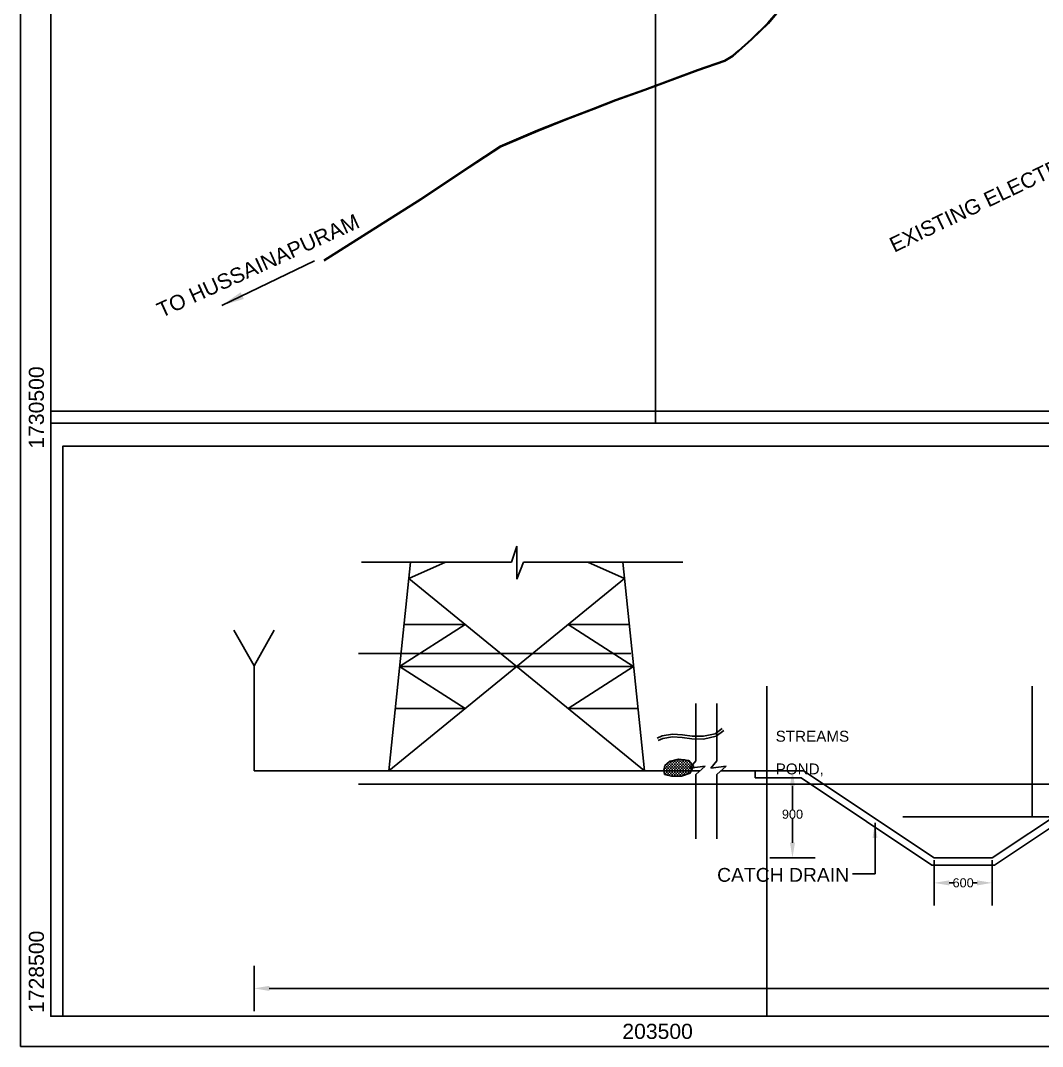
# Model space of a CAD drawing. Header units: metres. Extents: x 201400 to 215600, y 173235 to 1738400.
# Drawn here: x 201400 to 204779, y 1728400 to 1731791 of the extents above; entities that cross this region are included whole.
import ezdxf

# ---------------------------------------------------------------- set-up
doc = ezdxf.new("R2010")
doc.units = ezdxf.units.M
doc.header["$PDMODE"] = 1
doc.header["$PDSIZE"] = -10
for name, color, linetype in [('220 KV POWER LINE', 1, 'Continuous'), ('GRID LINES', 250, 'Continuous'), ('GRID TEXT', 244, 'Continuous'), ('name power lines', 1, 'Continuous'), ('Names', 1, 'Continuous'), ('TITLE BOX', 7, 'Continuous')]:
    doc.layers.add(name, color=color, linetype=linetype)
doc.layers.add('STREAM', color=7, linetype='Continuous', lineweight=0, true_color=0x3dcfff)
doc.styles.add('ARI', font='arial.ttf')
doc.styles.get("Standard").update_dxf_attribs({"font": 'arial.ttf', "height": 50})
doc.dimstyles.get("Standard").update_dxf_attribs({"dimtxt": 50, "dimasz": 0.18, "dimexe": 0.18, "dimexo": 0.0625, "dimgap": 0.09, "dimtad": 0, "dimtih": 1, "dimtoh": 1, "dimdec": 4, "dimzin": 0, "dimdsep": 46, "dimtxsty": 'Standard', "dimcen": 0.09, "dimadec": 0, "dimazin": 0, "dimtfac": 1, "dimtdec": 4, "dimtofl": 0, "dimtmove": 0, "dimatfit": 3, "dimfxl": 1, "dimtolj": 1, "dimtzin": 0, "dimarcsym": 0})

# ---------------------------------------------------------------- blocks, each defined once
blk = doc.blocks.new('*D96')
at = {"layer": 'Defpoints', "color": 0, "linetype": 'Continuous', "ltscale": 50, "transparency": 16777216}
for p in [(204421, 1729023.5), (204613, 1729023.5), (204613, 1728940.7)]:
    blk.add_point(p, dxfattribs=at)
at = {"layer": 'name power lines', "color": 0, "linetype": 'Continuous', "lineweight": -2, "ltscale": 50, "transparency": 16777216}
for p, q in [((204421, 1729015.7), (204421, 1728865.7)), ((204613, 1729015.7), (204613, 1728865.7))]:
    blk.add_line(p, q, dxfattribs=at)
at = {"layer": 'name power lines', "color": 7, "linetype": 'Continuous', "lineweight": -2, "ltscale": 50, "transparency": 16777216}
for p, q in [((204471, 1728940.7), (204483.8, 1728940.7)), ((204563, 1728940.7), (204550.3, 1728940.7))]:
    blk.add_line(p, q, dxfattribs=at)
at = {"layer": 'name power lines', "color": 7, "linetype": 'Continuous', "ltscale": 50, "transparency": 16777216}
for points in [[(204471, 1728949), (204471, 1728932.3), (204421, 1728940.7)], [(204563, 1728949), (204563, 1728932.3), (204613, 1728940.7)]]:
    blk.add_solid(points, dxfattribs=at)
at = {"layer": 'name power lines', "color": 0, "linetype": 'Continuous', "ltscale": 50, "transparency": 16777216, "insert": (204517, 1728940.7), "char_height": 50, "attachment_point": 5}
blk.add_mtext('\\A1;{\\H0.6x;600}', dxfattribs=at)
blk = doc.blocks.new('*D97')
at = {"layer": 'Defpoints', "color": 0, "linetype": 'Continuous', "ltscale": 50, "transparency": 16777216}
for p in [(203989, 1729311.5), (203952.7, 1729023.5), (204421, 1729023.5)]:
    blk.add_point(p, dxfattribs=at)
at = {"layer": 'name power lines', "color": 0, "linetype": 'Continuous', "lineweight": -2, "ltscale": 50, "transparency": 16777216}
for p, q in [((203989, 1729311.5), (203877.7, 1729311.5)), ((204027.7, 1729023.5), (203877.7, 1729023.5))]:
    blk.add_line(p, q, dxfattribs=at)
at = {"layer": 'name power lines', "color": 7, "linetype": 'Continuous', "lineweight": -2, "ltscale": 50, "transparency": 16777216}
for p, q in [((203952.7, 1729261.5), (203952.7, 1729182.9)), ((203952.7, 1729073.5), (203952.7, 1729152.1))]:
    blk.add_line(p, q, dxfattribs=at)
at = {"layer": 'name power lines', "color": 7, "linetype": 'Continuous', "ltscale": 50, "transparency": 16777216}
for points in [[(203944.4, 1729261.5), (203961, 1729261.5), (203952.7, 1729311.5)], [(203944.4, 1729073.5), (203961, 1729073.5), (203952.7, 1729023.5)]]:
    blk.add_solid(points, dxfattribs=at)
at = {"layer": 'name power lines', "color": 0, "linetype": 'Continuous', "ltscale": 50, "transparency": 16777216, "insert": (203952.7, 1729167.5), "char_height": 50, "attachment_point": 5}
blk.add_mtext('\\A1;{\\H0.6x;900}', dxfattribs=at)
blk = doc.blocks.new('*D100')
at = {"layer": 'Defpoints', "color": 0, "linetype": 'Continuous', "ltscale": 50, "transparency": 16777216}
for p in [(202172.3, 1729311.5), (208245, 1729311.5), (202172.3, 1728592)]:
    blk.add_point(p, dxfattribs=at)
at = {"layer": 'name power lines', "color": 0, "linetype": 'Continuous', "lineweight": -2, "ltscale": 50, "transparency": 16777216}
for p, q in [((202172.3, 1728667), (202172.3, 1728517)), ((208245, 1728667), (208245, 1728517))]:
    blk.add_line(p, q, dxfattribs=at)
at = {"layer": 'name power lines', "color": 7, "linetype": 'Continuous', "lineweight": -2, "ltscale": 50, "transparency": 16777216}
for p, q in [((202222.3, 1728592), (205158, 1728592)), ((208195, 1728592), (205259.3, 1728592))]:
    blk.add_line(p, q, dxfattribs=at)
at = {"layer": 'name power lines', "color": 7, "linetype": 'Continuous', "ltscale": 50, "transparency": 16777216}
for points in [[(202222.3, 1728600.3), (202222.3, 1728583.7), (202172.3, 1728592)], [(208195, 1728600.3), (208195, 1728583.7), (208245, 1728592)]]:
    blk.add_solid(points, dxfattribs=at)
at = {"layer": 'name power lines', "color": 0, "linetype": 'Continuous', "ltscale": 50, "transparency": 16777216, "insert": (205208.7, 1728592), "char_height": 50, "attachment_point": 5}
blk.add_mtext('\\A1;{\\H0.6x;30.00}', dxfattribs=at)

msp = doc.modelspace()

# ---------------------------------------------------------------- hatches: boundary and pattern name
at = {"layer": 'STREAM', "linetype": 'Continuous', "lineweight": 25}
h = msp.add_hatch(dxfattribs=at)
h.set_pattern_fill('DASH', color=256, scale=36)
h.set_pattern_definition([(0, (52681.1343, 485906.9874), (4.5, 4.5), [4.5, -4.5])])
h.paths.add_polyline_path([(203623.5, 1729322), (203529, 1729322), (203526.9, 1729313.4), (203529.7, 1729299.4), (203553, 1729293), (203586.1, 1729293), (203614.2, 1729303.6)])
h.paths.add_polyline_path([(203610, 1729345.1), (203575.5, 1729350), (203545.9, 1729342.3), (203530.4, 1729328.2), (203529, 1729322), (203623.5, 1729322), (203625.5, 1729326.1)])

# ---------------------------------------------------------------- linework, layer by layer
at = {"color": 7}
for p, q in [((202105.3, 1729775.9), (202172.3, 1729658.4)), ((202239.3, 1729775.9), (202172.3, 1729658.4)), ((202172.3, 1729658.4), (202172.3, 1729311.5)), ((202260.1, 1729311.5), (202172.3, 1729311.5))]:
    msp.add_line(p, q, dxfattribs=at)
at = {"color": 7, "linetype": 'Continuous', "ltscale": 50}
msp.add_line((203716.5, 1729311.5), (203829, 1729311.5), dxfattribs=at)
at = {"color": 0, "linetype": 'Continuous', "ltscale": 190}
for p, q in [((203989, 1729311.5), (203829, 1729311.5)), ((203829, 1729311.5), (203829, 1729287.5)), ((204421, 1729023.5), (203989, 1729311.5)), ((204613, 1729023.5), (205045, 1729311.5)), ((203981.8, 1729287.5), (203829, 1729287.5)), ((204413.8, 1728999.5), (203981.8, 1729287.5)), ((204620.3, 1728999.5), (205052.3, 1729287.5)), ((204421, 1729023.5), (204613, 1729023.5)), ((204413.8, 1728999.5), (204620.3, 1728999.5))]:
    msp.add_line(p, q, dxfattribs=at)
at = {"layer": 'GRID LINES', "color": 9, "linetype": 'Continuous'}
for p, q in [((201500, 1730460), (201500, 1738300)), ((201500, 1730460), (201500, 1738300)), ((203500, 1738300), (203500, 1730460)), ((203500, 1738300), (203500, 1730460)), ((212933.1, 1730460), (201500, 1730460)), ((212933.1, 1730460), (201500, 1730460))]:
    msp.add_line(p, q, dxfattribs=at)
at = {"layer": 'GRID LINES', "linetype": 'Continuous'}
msp.add_line((201500, 1730500), (214800, 1730500), dxfattribs=at)
msp.add_line((201500, 1730500), (214800, 1730500), dxfattribs=at)
at = {"layer": 'GRID LINES', "color": 9, "linetype": 'Continuous'}
for points in [[(201400, 1738400), (215600, 1738400), (215600, 1728400), (201400, 1728400)], [(201500, 1738300), (215500, 1738300), (215500, 1728500), (201500, 1728500)], [(201500, 1738300), (215500, 1738300), (215500, 1728500), (201500, 1728500)], [(201540, 1728500), (210523.8, 1728500), (210523.8, 1730384.2), (201540, 1730384.2)], [(201540, 1728500), (210523.8, 1728500), (210523.8, 1730384.2), (201540, 1730384.2)]]:
    msp.add_lwpolyline(points, close=True, dxfattribs=at)
at = {"layer": 'name power lines', "color": 0, "linetype": 'Continuous', "ltscale": 190}
for p, q in [((203023.2, 1730000.3), (203041.4, 1730053.1)), ((203041.4, 1730053.1), (203041.4, 1729944)), ((202527.7, 1730000.3), (203023.2, 1730000.3)), ((202617.5, 1729311.5), (202689.5, 1730000.3)), ((202683.9, 1729946.3), (202805.4, 1730000.3)), ((203041.4, 1729944), (203063.3, 1730000.3)), ((203063.3, 1730000.3), (203590.2, 1730000.3)), ((203275.7, 1730000.3), (203397.2, 1729946.3)), ((203463.6, 1729311.5), (203391.5, 1730000.3)), ((202617.5, 1729311.5), (203397.2, 1729946.3)), ((202683.9, 1729946.3), (203463.6, 1729311.5)), ((202870.1, 1729794.6), (202653.5, 1729655.9)), ((202668, 1729794.6), (202870.1, 1729794.6)), ((203413, 1729794.6), (203211, 1729794.6)), ((203211, 1729794.6), (203427.5, 1729655.9)), ((202870.1, 1729517.1), (202653.5, 1729655.9)), ((202653.5, 1729655.9), (203427.5, 1729655.9)), ((203211, 1729517.1), (203427.5, 1729655.9)), ((202639, 1729517.1), (202870.1, 1729517.1)), ((203442.1, 1729517.1), (203211, 1729517.1))]:
    msp.add_line(p, q, dxfattribs=at)
at = {"layer": 'name power lines', "color": 7, "linetype": 'Continuous', "ltscale": 190}
for p, q in [((203633.1, 1729533), (203633.1, 1729344)), ((203702.6, 1729533), (203702.6, 1729344)), ((203633.1, 1729344), (203612.9, 1729319.7)), ((203702.6, 1729344), (203682.4, 1729319.7)), ((203612.9, 1729319.7), (203663.9, 1729326.6)), ((203663.9, 1729326.6), (203633.1, 1729299.1)), ((203682.4, 1729319.7), (203733.4, 1729326.6)), ((203733.4, 1729326.6), (203702.6, 1729299.1)), ((203633.1, 1729299.1), (203633.1, 1729085.9)), ((203702.6, 1729299.1), (203702.6, 1729085.9))]:
    msp.add_line(p, q, dxfattribs=at)
at = {"layer": 'name power lines', "color": 7, "linetype": 'Continuous', "ltscale": 50}
msp.add_line((202172.3, 1729311.5), (203647, 1729311.5), dxfattribs=at)
at = {"layer": 'name power lines', "color": 0, "linetype": 'Continuous', "ltscale": 190, "elevation": 309}
for points in [[(203905, 1731822.5), (203871.5, 1731783), (203816, 1731729.5), (203773.5, 1731691), (203755.5, 1731675), (203728, 1731658.5), (203639, 1731627.5), (203464, 1731562.5), (203367.5, 1731529), (203294.5, 1731500), (203202, 1731464.5), (203110, 1731428), (202986.5, 1731376), (202882.5, 1731307), (202723.3, 1731201.3), (202585.5, 1731114.5), (202402.5, 1730998.5)], [(203906.9, 1731820.6), (203873.5, 1731781.2), (203817.8, 1731727.5), (203775.3, 1731689), (203757.1, 1731672.8), (203729.1, 1731656), (203639.9, 1731625), (203464.9, 1731560), (203368.4, 1731526.5), (203295.5, 1731497.5), (203203, 1731462), (203111, 1731425.5), (202987.8, 1731373.6), (202884, 1731304.8), (202724.7, 1731199.1), (202586.9, 1731112.2), (202403.9, 1730996.2)]]:
    msp.add_lwpolyline(points, dxfattribs=at)
at = {"layer": 'STREAM', "linetype": 'Continuous', "lineweight": 25}
for points in [[(203505, 1729419.3), (203521.3, 1729426.7), (203556, 1729431.9), (203589.1, 1729430.3), (203620.7, 1729425.6), (203658, 1729425.1), (203696.9, 1729433.5), (203720, 1729451.3)], [(203508.7, 1729411.2), (203523.9, 1729418), (203556.5, 1729423), (203588.2, 1729421.4), (203619.9, 1729416.7), (203658.9, 1729416.1), (203700.8, 1729425.2), (203725.5, 1729444.3)]]:
    msp.add_lwpolyline(points, dxfattribs=at)
msp.add_lwpolyline([(203529.7, 1729299.4), (203526.9, 1729313.4), (203530.4, 1729328.2), (203545.9, 1729342.3), (203575.5, 1729350), (203610, 1729345.1), (203625.5, 1729326.1), (203614.2, 1729303.6), (203586.1, 1729293), (203553, 1729293)], close=True, dxfattribs=at)
at = {"layer": 'TITLE BOX'}
for points in [[(202518.1, 1729698.9), (203418.1, 1729698.9)], [(203868.1, 1729590.9), (203868.1, 1728500)], [(204744.8, 1729590.9), (204744.8, 1729158.9)], [(202518.1, 1729266.9), (205218.1, 1729266.9)], [(204318.1, 1729158.9), (205218.1, 1729158.9)]]:
    msp.add_lwpolyline(points, dxfattribs=at)

# ---------------------------------------------------------------- texts
at = {"layer": '220 KV POWER LINE', "linetype": 'Continuous'}
msp.add_text('EXISTING ELECTRICAL LINE 220 KV', height=50, rotation=25.5938, dxfattribs=at).set_placement((204289, 1731023.1, -9.4))
at = {"layer": '220 KV POWER LINE', "color": 7, "linetype": 'Continuous'}
msp.add_text('TO HUSSAINAPURAM ', height=50, rotation=24.4944, dxfattribs=at).set_placement((201865.6, 1730807.4, -9.4))
at = {"layer": 'GRID TEXT', "linetype": 'Continuous', "char_height": 50, "attachment_point": 1, "rotation": 90}
for s, insert in [('1730500', (201427.5, 1730375.8)), ('1728500', (201427.5, 1728510.8)), ('1728500', (201427.5, 1728510.8))]:
    msp.add_mtext_dynamic_manual_height_columns(s, width=128.651, gutter_width=120, heights=[0], dxfattribs=dict(at, insert=insert))
at = {"layer": 'GRID TEXT', "linetype": 'Continuous', "insert": (203390.2, 1728475), "char_height": 50, "attachment_point": 1}
msp.add_mtext_dynamic_manual_height_columns('203500', width=128.651, gutter_width=120, heights=[0], dxfattribs=at)
msp.add_mtext_dynamic_manual_height_columns('203500', width=128.651, gutter_width=120, heights=[0], dxfattribs=at)
at = {"layer": 'Names', "color": 7, "linetype": 'Continuous', "ltscale": 50}
msp.add_text('CATCH DRAIN', height=45.714, dxfattribs=at).set_placement((203703.5, 1728944.3))
at = {"layer": 'STREAM', "linetype": 'Continuous', "lineweight": 25, "style": 'ARI'}
for s, p in [('STREAMS', (203897.1, 1729407.3)), ('POND,', (203897.1, 1729299.3))]:
    msp.add_text(s, height=36, dxfattribs=at).set_placement(p)

# ---------------------------------------------------------------- dimensions: what is measured, and where the dimension line sits
at = {"layer": 'name power lines', "color": 7, "linetype": 'Continuous', "ltscale": 50}
dim = msp.add_aligned_dim(p1=(208245, 1729311.5), p2=(202172.3, 1729311.5), distance=719.5, text='{\\H0.6x;30.00}', dimstyle='Standard', override={"dimtxt": 142, "dimasz": 50, "dimexe": 75, "dimexo": 0, "dimdec": 0, "dimclrd": 7, "dimtmove": 2, "dimfxl": 75, "dimfxlon": 1}, dxfattribs=at)
dim.commit()
dim.dimension.update_dxf_attribs({"geometry": '*D100', "text_midpoint": (205208.7, 1728592)})
dim = msp.add_linear_dim(base=(203952.7, 1729023.5), p1=(203989, 1729311.5), p2=(204421, 1729023.5), angle=90, text='{\\H0.6x;900}', dimstyle='Standard', override={"dimtxt": 142, "dimasz": 50, "dimexe": 75, "dimexo": 0, "dimdec": 0, "dimclrd": 7, "dimtmove": 2, "dimfxl": 75, "dimfxlon": 1}, dxfattribs=at)
dim.commit()
dim.dimension.update_dxf_attribs({"geometry": '*D97', "text_midpoint": (203952.7, 1729167.5)})
dim = msp.add_linear_dim(base=(204613, 1728940.7), p1=(204421, 1729023.5), p2=(204613, 1729023.5), text='{\\H0.6x;600}', dimstyle='Standard', override={"dimtxt": 142, "dimasz": 50, "dimexe": 75, "dimexo": 0, "dimdec": 0, "dimclrd": 7, "dimtmove": 2, "dimfxl": 75, "dimfxlon": 1}, dxfattribs=at)
dim.commit()
dim.dimension.update_dxf_attribs({"geometry": '*D96', "text_midpoint": (204517, 1728940.7)})

# ---------------------------------------------------------------- leaders
for points, override in [([(202065.7, 1730849.1), (202372.1, 1730996.2)], {"dimtxt": 24, "dimasz": 75}), ([(204225.6, 1729138.8), (204225.6, 1728970.9), (204151.4, 1728970.9)], {"dimtxt": 142, "dimasz": 50, "dimexe": 75, "dimexo": 0, "dimdec": 0, "dimclrd": 7, "dimtmove": 2, "dimfxl": 75, "dimfxlon": 1})]:
    msp.add_leader(points, dimstyle='Standard', override=override, dxfattribs=at)

doc.saveas('drawing.dxf')
